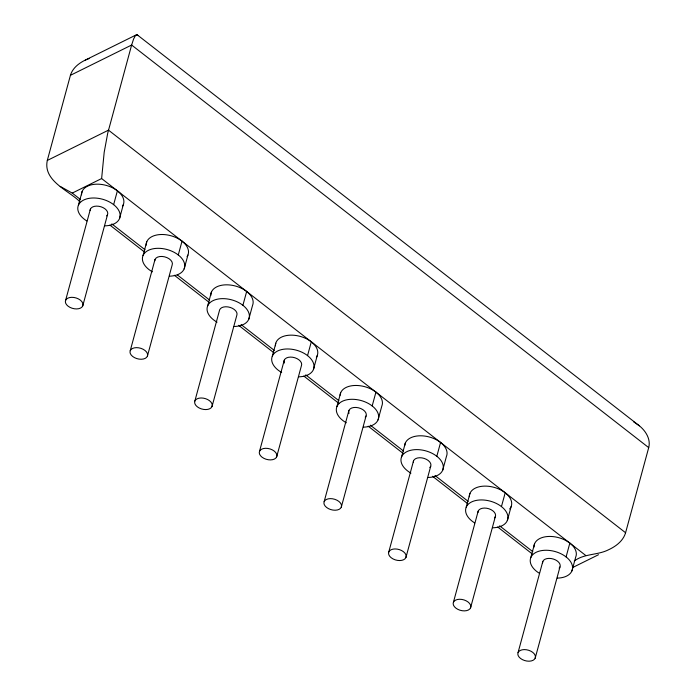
<?xml version="1.0" encoding="UTF-8"?>
<svg xmlns="http://www.w3.org/2000/svg" width="696" height="696" viewBox="0 0 696 696"><rect width="100%" height="100%" fill="white"/><g stroke="black" fill="none" stroke-linecap="round" stroke-linejoin="round"><path stroke-width="1.04" d="M585.623 555.382L101.625 178.55L104.191 152.276L107.715 133.214L131.631 45.031L133.606 38.959L135.511 35.487L137.225 34.835L639.398 425.822C645.714 430.981 650.943 439.185 648.707 447.624L625.582 532.745C623.233 540.879 615.951 546.36 608.574 549.753C597.568 555.365 584.405 553.398 574.252 561.011M136.399 34.8L85.321 60.082C78.831 63.223 72.549 68.138 70.427 75.316L47.302 160.445C42.795 180.934 68.887 190.547 79.953 201.77M78.387 205.259L82.145 191.444M65.607 300.35L90.384 209.148M82.746 305.901A9.022 5.498 15.2 0 0 71.723 297.322A9.022 5.498 15.2 0 0 68.051 306.153A9.022 5.498 15.2 0 0 82.746 305.901L107.523 214.699M113.639 204.65L117.398 190.826M119.521 218.579L123.279 204.763M143.019 255.58L146.778 241.764M130.239 350.68L155.017 259.469M147.378 356.221A9.022 5.498 15.2 0 0 136.364 347.643A9.022 5.498 15.2 0 0 132.692 356.483A9.022 5.498 15.2 0 0 147.378 356.221L172.156 265.019A9.022 5.498 15.2 0 0 164.569 256.824A9.022 5.498 15.2 0 0 154.764 260.887M178.28 254.971L182.03 241.155M184.153 268.9L187.911 255.084M207.66 305.909L211.41 292.085M194.871 401L219.658 309.79A9.022 5.498 15.2 0 1 230.341 307.467A9.022 5.498 15.2 0 1 236.797 315.34L212.01 406.551A9.022 5.498 15.2 0 1 197.325 406.803A9.022 5.498 15.2 0 1 200.996 397.973A9.022 5.498 15.2 0 1 212.01 406.551M242.913 305.3L246.671 291.476M248.794 319.229L252.544 305.405A21.663 13.189 15.2 0 0 234.335 285.743A21.663 13.189 15.2 0 0 210.801 295.487M272.293 356.23L276.051 342.415A21.663 13.189 15.2 0 1 303.038 337.299A21.663 13.189 15.2 0 1 316.341 357.274M259.512 451.321L284.29 360.119M276.651 456.872A9.022 5.498 15.2 0 0 265.628 448.294A9.022 5.498 15.2 0 0 261.957 457.124A9.022 5.498 15.2 0 0 276.651 456.872L301.429 365.67A9.022 5.498 15.2 0 0 292.685 357.248A9.022 5.498 15.2 0 0 284.377 363.042M307.545 355.621L311.303 341.806M313.426 369.55L317.185 355.734M336.925 406.56L340.683 392.735M324.145 501.651L348.922 410.44M341.284 507.201A9.022 5.498 15.2 0 0 330.269 498.623A9.022 5.498 15.2 0 0 326.598 507.454A9.022 5.498 15.2 0 0 341.284 507.201L366.061 415.99M372.186 405.942L375.936 392.126M378.058 419.879L381.817 406.055A21.663 13.189 15.2 0 0 364.295 386.558A21.663 13.189 15.2 0 0 340.083 395.258M401.566 456.88L405.316 443.065M388.777 551.971L413.563 460.769M405.916 557.522A9.022 5.498 15.2 0 0 394.902 548.944A9.022 5.498 15.2 0 0 391.23 557.774A9.022 5.498 15.2 0 0 405.916 557.522L430.702 466.311M436.818 456.272L440.577 442.447M442.7 470.2L446.449 456.385A21.663 13.189 15.2 0 0 428.927 436.888A21.663 13.189 15.2 0 0 404.724 445.579M466.198 507.201L469.957 493.386M453.418 602.292L478.195 511.09M470.557 607.843A9.022 5.498 15.2 0 0 459.534 599.265A9.022 5.498 15.2 0 0 455.863 608.104A9.022 5.498 15.2 0 0 470.557 607.843L495.334 516.641M501.451 506.592L505.209 492.777M507.332 520.521L511.09 506.705M530.831 557.531L534.589 543.707M518.05 652.622L542.828 561.411M535.189 658.172A9.022 5.498 15.2 0 0 524.166 649.594A9.022 5.498 15.2 0 0 520.504 658.425A9.022 5.498 15.2 0 0 535.189 658.172L559.967 566.962M566.092 556.922L569.841 543.097M571.964 570.851L575.722 557.026A21.663 13.189 15.2 0 0 557.513 537.364A21.663 13.189 15.2 0 0 533.971 547.108M70.427 75.316L131.631 45.031L648.707 447.624M47.302 160.445L108.498 130.152L625.582 532.745M60.23 186.415L72.245 193.088L101.625 178.55M572.503 567.605L598.49 554.738M85.321 60.082L89.523 58.368M633.508 421.733L639.398 425.822M72.245 193.088L80.545 199.552M111.83 223.912L145.003 249.734M177.323 274.894L209.635 300.063M241.103 324.562L274.267 350.384M305.735 374.883L338.909 400.705M370.376 425.204L403.541 451.034M435.009 475.533L468.173 501.355M499.641 525.854L532.814 551.684M109.977 225.147L144.29 251.865M174.313 275.242L209.487 302.621M238.65 325.328L273.824 352.715M303.848 376.092L339.013 403.471M368.184 426.178L403.349 453.566M432.52 476.273L467.686 503.66M497.71 527.029L532.022 553.746M137.225 34.835L137.965 35.592M81.528 194.837A21.663 13.189 15.2 0 1 106.436 185.449A21.663 13.189 15.2 0 1 122.435 206.303M146.16 245.157A21.663 13.189 15.2 0 1 171.077 235.779A21.663 13.189 15.2 0 1 187.067 256.624M275.433 345.808A21.663 13.189 15.2 0 1 275.764 343.224M469.339 496.779A21.663 13.189 15.2 0 1 494.934 487.592A21.663 13.189 15.2 0 1 509.698 508.967M542.576 562.829A9.022 5.498 15.2 0 1 553.52 559.088A9.022 5.498 15.2 0 1 559.132 568.188M539.287 573.234A21.663 13.189 15.2 0 1 537.19 551.824A21.663 13.189 15.2 0 1 569.911 560.715A21.663 13.189 15.2 0 1 557.279 578.115M90.132 210.557A9.022 5.498 15.2 0 1 101.077 206.816A9.022 5.498 15.2 0 1 106.679 215.917M217.039 322.152A21.663 13.189 15.2 0 1 213.472 300.437A21.663 13.189 15.2 0 1 246.549 308.859A21.663 13.189 15.2 0 1 234.1 326.494M152.398 271.832A21.663 13.189 15.2 0 1 148.84 250.108A21.663 13.189 15.2 0 1 181.917 258.529A21.663 13.189 15.2 0 1 169.467 276.173M86.835 220.963A21.663 13.189 15.2 0 1 84.747 199.552A21.663 13.189 15.2 0 1 117.467 208.443A21.663 13.189 15.2 0 1 104.835 225.852M474.646 522.905A21.663 13.189 15.2 0 1 472.558 501.503A21.663 13.189 15.2 0 1 505.279 510.385A21.663 13.189 15.2 0 1 492.646 527.794M477.943 512.508A9.022 5.498 15.2 0 1 488.888 508.767A9.022 5.498 15.2 0 1 494.491 517.867M413.302 462.179A9.022 5.498 15.2 0 1 424.247 458.438A9.022 5.498 15.2 0 1 429.858 467.538M410.945 473.123A21.663 13.189 15.2 0 1 407.377 451.408A21.663 13.189 15.2 0 1 440.455 459.83A21.663 13.189 15.2 0 1 428.005 477.473M281.671 372.482A21.663 13.189 15.2 0 1 278.113 350.758A21.663 13.189 15.2 0 1 311.19 359.18A21.663 13.189 15.2 0 1 298.741 376.823M346.303 422.803A21.663 13.189 15.2 0 1 342.745 401.087A21.663 13.189 15.2 0 1 375.823 409.5A21.663 13.189 15.2 0 1 363.373 427.144M349.018 413.363A9.022 5.498 15.2 0 1 358.475 407.795A9.022 5.498 15.2 0 1 365.226 417.217"/></g></svg>
